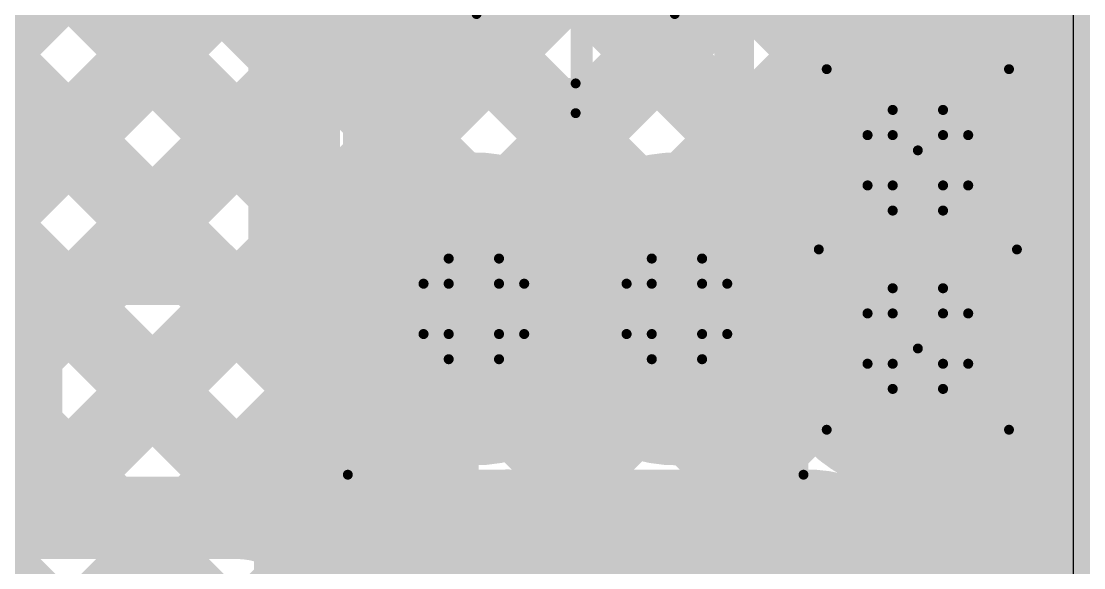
# Model space of a CAD drawing. Header units: millimetres. Extents: x 13 to 259, y -2 to 326.
# Drawn here: x 141.47 to 146.83, y 121.72 to 124.48 of the extents above; entities that cross this region are included whole.
import ezdxf

# ---------------------------------------------------------------- set-up
doc = ezdxf.new("R2010")
doc.units = ezdxf.units.MM
for name, color, linetype in [('BottomLayer', 5, 'Continuous'), ('BottomSolder', 6, 'Continuous'), ('ConnectLayer', 7, 'Continuous'), ('DrillDrawing', 1, 'Continuous'), ('Mechanical11', 56, 'Continuous'), ('Mechanical13', 56, 'Continuous'), ('Mechanical14', 56, 'Continuous'), ('Mechanical15', 56, 'Continuous'), ('Mechanical34', 56, 'Continuous'), ('Mechanical9', 56, 'Continuous'), ('MidLayer1', 16, 'Continuous'), ('MidLayer2', 76, 'Continuous'), ('MidLayer3', 90, 'Continuous'), ('MidLayer4', 156, 'Continuous'), ('MidLayer5', 130, 'Continuous'), ('MidLayer6', 216, 'Continuous'), ('MultiLayer', 9, 'Continuous'), ('TopLayer', 1, 'Continuous'), ('TopOverlay', 2, 'Continuous'), ('TopPaste', 8, 'Continuous'), ('TopSolder', 216, 'Continuous')]:
    doc.layers.add(name, color=color, linetype=linetype)

# ---------------------------------------------------------------- blocks, each defined once
blk = doc.blocks.new('WE_MAIA_2506_84')
at = {"layer": 'Mechanical11', "const_width": 0.1}
for points in [[(-1.25, 1), (1.25, 1)], [(-1.25, 1), (-1.25, -1)], [(1.25, 1), (1.25, -1)], [(-1.25, -1), (1.25, -1)]]:
    blk.add_lwpolyline(points, dxfattribs=at)
at = {"layer": 'Mechanical11', "const_width": 0.05}
for points in [[(-1.275, 1, 1), (-1.225, 1, 1)], [(-1.275, 1, 1), (-1.225, 1, 1)], [(1.225, 1, 1), (1.275, 1, 1)], [(1.225, 1, 1), (1.275, 1, 1)], [(-1.275, -1, 1), (-1.225, -1, 1)], [(-1.275, -1, 1), (-1.225, -1, 1)], [(1.225, -1, 1), (1.275, -1, 1)], [(1.225, -1, 1), (1.275, -1, 1)]]:
    blk.add_lwpolyline(points, format="xyb", close=True, dxfattribs=at)
at = {"layer": 'Mechanical13', "const_width": 0.1}
for points in [[(-1.35, 1.1), (-1.35, -1.1)], [(-1.35, 1.1), (1.35, 1.1)], [(1.35, 1.1), (1.35, -1.1)], [(-1.35, -1.1), (1.35, -1.1)]]:
    blk.add_lwpolyline(points, dxfattribs=at)
at = {"layer": 'Mechanical13', "const_width": 0.05}
for points in [[(-1.375, 1.1, 1), (-1.325, 1.1, 1)], [(-1.375, 1.1, 1), (-1.325, 1.1, 1)], [(1.325, 1.1, 1), (1.375, 1.1, 1)], [(1.325, 1.1, 1), (1.375, 1.1, 1)], [(-1.375, -1.1, 1), (-1.325, -1.1, 1)], [(-1.375, -1.1, 1), (-1.325, -1.1, 1)], [(1.325, -1.1, 1), (1.375, -1.1, 1)], [(1.325, -1.1, 1), (1.375, -1.1, 1)]]:
    blk.add_lwpolyline(points, format="xyb", close=True, dxfattribs=at)
at = {"layer": 'Mechanical15', "const_width": 0.1}
for points in [[(-1.6, 1.35), (1.6, 1.35)], [(-1.6, 1.35), (-1.6, -1.35)], [(1.6, 1.35), (1.6, -1.35)], [(0, 0.4), (0, -0.4)], [(-0.4, 0), (0.4, 0)], [(-1.6, -1.35), (1.6, -1.35)]]:
    blk.add_lwpolyline(points, dxfattribs=at)
at = {"layer": 'Mechanical15', "const_width": 0.05}
for points in [[(-1.625, 1.35, 1), (-1.575, 1.35, 1)], [(-1.625, 1.35, 1), (-1.575, 1.35, 1)], [(1.575, 1.35, 1), (1.625, 1.35, 1)], [(1.575, 1.35, 1), (1.625, 1.35, 1)], [(-0.025, 0.4, 1), (0.025, 0.4, 1)], [(-0.425, 0, 1), (-0.375, 0, 1)], [(0.375, 0, 1), (0.425, 0, 1)], [(-0.025, -0.4, 1), (0.025, -0.4, 1)], [(-1.625, -1.35, 1), (-1.575, -1.35, 1)], [(-1.625, -1.35, 1), (-1.575, -1.35, 1)], [(1.575, -1.35, 1), (1.625, -1.35, 1)], [(1.575, -1.35, 1), (1.625, -1.35, 1)]]:
    blk.add_lwpolyline(points, format="xyb", close=True, dxfattribs=at)
at = {"layer": 'TopLayer'}
for points in [[(-1.4, -1.15), (-0.55, -1.15), (-1.4, 1.15), (-0.55, 1.15)], [(0.55, -1.15), (1.4, -1.15), (0.55, 1.15), (1.4, 1.15)]]:
    blk.add_solid(points, dxfattribs=at)
at = {"layer": 'TopOverlay', "const_width": 0.2}
for points in [[(-0.3, 1), (0.3, 1)], [(-0.3, -1), (0.3, -1)]]:
    blk.add_lwpolyline(points, dxfattribs=at)
at = {"layer": 'TopOverlay', "const_width": 0.1}
for points in [[(-0.35, 1, 1), (-0.25, 1, 1)], [(0.25, 1, 1), (0.35, 1, 1)], [(-0.35, -1, 1), (-0.25, -1, 1)], [(0.25, -1, 1), (0.35, -1, 1)]]:
    blk.add_lwpolyline(points, format="xyb", close=True, dxfattribs=at)
at = {"layer": 'TopPaste'}
for points in [[(-1.4, -1.15), (-0.55, -1.15), (-1.4, 1.15), (-0.55, 1.15)], [(0.55, -1.15), (1.4, -1.15), (0.55, 1.15), (1.4, 1.15)]]:
    blk.add_solid(points, dxfattribs=at)
at = {"layer": 'TopSolder'}
for points in [[(-1.5016, -1.2516), (-0.4484, -1.2516), (-1.5016, 1.2516), (-0.4484, 1.2516)], [(0.4484, -1.2516), (1.5016, -1.2516), (0.4484, 1.2516), (1.5016, 1.2516)]]:
    blk.add_solid(points, dxfattribs=at)
blk = doc.blocks.new('CAPC3216X180N_111')
at = {"layer": 'Mechanical14', "const_width": 0.1}
for points in [[(1.6, 0.8), (-1.6, 0.8)], [(-1.6, -0.8), (-1.6, 0.8)], [(1.6, -0.8), (1.6, 0.8)], [(1.6, -0.8), (-1.6, -0.8)]]:
    blk.add_lwpolyline(points, dxfattribs=at)
at = {"layer": 'Mechanical14', "const_width": 0.05}
for points in [[(-1.625, 0.8, 1), (-1.575, 0.8, 1)], [(-1.625, 0.8, 1), (-1.575, 0.8, 1)], [(1.575, 0.8, 1), (1.625, 0.8, 1)], [(1.575, 0.8, 1), (1.625, 0.8, 1)], [(-1.625, -0.8, 1), (-1.575, -0.8, 1)], [(-1.625, -0.8, 1), (-1.575, -0.8, 1)], [(1.575, -0.8, 1), (1.625, -0.8, 1)], [(1.575, -0.8, 1), (1.625, -0.8, 1)]]:
    blk.add_lwpolyline(points, format="xyb", close=True, dxfattribs=at)
at = {"layer": 'Mechanical15', "const_width": 0.05}
for points in [[(2.325, 1.15), (-2.325, 1.15)], [(-2.325, -1.15), (-2.325, 1.15)], [(2.325, -1.15), (2.325, 1.15)], [(0, -0.5), (0, 0.5)], [(0.5, 0), (-0.5, 0)], [(2.325, -1.15), (-2.325, -1.15)]]:
    blk.add_lwpolyline(points, dxfattribs=at)
at = {"layer": 'Mechanical15'}
for points, const_width in [([(-2.3375, 1.15, 1), (-2.3125, 1.15, 1)], 0.025), ([(-2.3375, 1.15, 1), (-2.3125, 1.15, 1)], 0.025), ([(2.3125, 1.15, 1), (2.3375, 1.15, 1)], 0.025), ([(2.3125, 1.15, 1), (2.3375, 1.15, 1)], 0.025), ([(-0.0125, 0.5, 1), (0.0125, 0.5, 1)], 0.025), ([(0.35, 0, 1), (-0.35, 0, 1)], 0.05), ([(-0.5125, 0, 1), (-0.4875, 0, 1)], 0.025), ([(-0.3625, 0, 1), (-0.3375, 0, 1)], 0.025), ([(0.3375, 0, 1), (0.3625, 0, 1)], 0.025), ([(0.4875, 0, 1), (0.5125, 0, 1)], 0.025), ([(-0.0125, -0.5, 1), (0.0125, -0.5, 1)], 0.025), ([(-2.3375, -1.15, 1), (-2.3125, -1.15, 1)], 0.025), ([(-2.3375, -1.15, 1), (-2.3125, -1.15, 1)], 0.025), ([(2.3125, -1.15, 1), (2.3375, -1.15, 1)], 0.025), ([(2.3125, -1.15, 1), (2.3375, -1.15, 1)], 0.025)]:
    blk.add_lwpolyline(points, format="xyb", close=True, dxfattribs=dict(at, const_width=const_width))
at = {"layer": 'TopLayer'}
for points in [[(-0.925, -0.9), (-0.925, 0.9), (-2.075, -0.9), (-2.075, 0.9)], [(2.075, -0.9), (2.075, 0.9), (0.925, -0.9), (0.925, 0.9)]]:
    blk.add_solid(points, dxfattribs=at)
at = {"layer": 'TopOverlay', "const_width": 0.2}
for points in [[(0.55, 0.8), (-0.55, 0.8)], [(0.55, -0.8), (-0.55, -0.8)]]:
    blk.add_lwpolyline(points, dxfattribs=at)
at = {"layer": 'TopOverlay', "const_width": 0.1}
for points in [[(-0.6, 0.8, 1), (-0.5, 0.8, 1)], [(0.5, 0.8, 1), (0.6, 0.8, 1)], [(-0.6, -0.8, 1), (-0.5, -0.8, 1)], [(0.5, -0.8, 1), (0.6, -0.8, 1)]]:
    blk.add_lwpolyline(points, format="xyb", close=True, dxfattribs=at)
at = {"layer": 'TopPaste'}
for points in [[(-0.925, -0.9), (-0.925, 0.9), (-2.075, -0.9), (-2.075, 0.9)], [(2.075, -0.9), (2.075, 0.9), (0.925, -0.9), (0.925, 0.9)]]:
    blk.add_solid(points, dxfattribs=at)
at = {"layer": 'TopSolder'}
for points in [[(-0.8234, -1.0016), (-0.8234, 1.0016), (-2.1766, -1.0016), (-2.1766, 1.0016)], [(2.1766, -1.0016), (2.1766, 1.0016), (0.8234, -1.0016), (0.8234, 1.0016)]]:
    blk.add_solid(points, dxfattribs=at)
blk = doc.blocks.new('CAPC1005X55N_112')
at = {"layer": 'Mechanical14', "const_width": 0.1}
for points in [[(-0.5249, -0.2749), (-0.5249, 0.2751)], [(0.5251, 0.2751), (-0.5249, 0.2751)], [(0.5251, -0.2749), (0.5251, 0.2751)], [(0.5251, -0.2749), (-0.5249, -0.2749)]]:
    blk.add_lwpolyline(points, dxfattribs=at)
at = {"layer": 'Mechanical14', "const_width": 0.05}
for points in [[(-0.5499, 0.2751, 1), (-0.5, 0.2751, 1)], [(-0.5499, 0.2751, 1), (-0.5, 0.2751, 1)], [(0.5001, 0.2751, 1), (0.55, 0.2751, 1)], [(0.5001, 0.2751, 1), (0.55, 0.2751, 1)], [(-0.5499, -0.2749, 1), (-0.5, -0.2749, 1)], [(-0.5499, -0.2749, 1), (-0.5, -0.2749, 1)], [(0.5001, -0.2749, 1), (0.55, -0.2749, 1)], [(0.5001, -0.2749, 1), (0.55, -0.2749, 1)]]:
    blk.add_lwpolyline(points, format="xyb", close=True, dxfattribs=at)
at = {"layer": 'Mechanical15', "const_width": 0.05}
for points in [[(-0.91, -0.46), (-0.91, 0.46)], [(0.91, 0.46), (-0.91, 0.46)], [(0, -0.5), (0, 0.5)], [(0.91, -0.46), (0.91, 0.46)], [(0.5, 0), (-0.5, 0)], [(0.91, -0.46), (-0.91, -0.46)]]:
    blk.add_lwpolyline(points, dxfattribs=at)
at = {"layer": 'Mechanical15', "const_width": 0.025}
for points in [[(-0.9225, 0.46, 1), (-0.8975, 0.46, 1)], [(-0.9225, 0.46, 1), (-0.8975, 0.46, 1)], [(-0.0125, 0.5, 1), (0.0125, 0.5, 1)], [(0.8975, 0.46, 1), (0.9225, 0.46, 1)], [(0.8975, 0.46, 1), (0.9225, 0.46, 1)], [(-0.5125, 0, 1), (-0.4875, 0, 1)], [(0.4875, 0, 1), (0.5125, 0, 1)], [(-0.9225, -0.46, 1), (-0.8975, -0.46, 1)], [(-0.9225, -0.46, 1), (-0.8975, -0.46, 1)], [(-0.0125, -0.5, 1), (0.0125, -0.5, 1)], [(0.8975, -0.46, 1), (0.9225, -0.46, 1)], [(0.8975, -0.46, 1), (0.9225, -0.46, 1)]]:
    blk.add_lwpolyline(points, format="xyb", close=True, dxfattribs=at)
at = {"layer": 'TopLayer'}
for points in [[(-0.76, -0.31), (-0.14, -0.31), (-0.76, 0.31), (-0.14, 0.31)], [(0.14, -0.31), (0.76, -0.31), (0.14, 0.31), (0.76, 0.31)]]:
    blk.add_solid(points, dxfattribs=at)
at = {"layer": 'TopPaste'}
for points in [[(-0.76, -0.31), (-0.14, -0.31), (-0.76, 0.31), (-0.14, 0.31)], [(0.14, -0.31), (0.76, -0.31), (0.14, 0.31), (0.76, 0.31)]]:
    blk.add_solid(points, dxfattribs=at)
at = {"layer": 'TopSolder'}
for points in [[(-0.8616, -0.4116), (-0.0384, -0.4116), (-0.8616, 0.4116), (-0.0384, 0.4116)], [(0.0384, -0.4116), (0.8616, -0.4116), (0.0384, 0.4116), (0.8616, 0.4116)]]:
    blk.add_solid(points, dxfattribs=at)
blk = doc.blocks.new('SAMTEC_ASP_127797_01_185')
at = {"layer": 'Mechanical14', "const_width": 0.1}
for points in [[(-22.3266, 7.0866, -0.414214), (-22.0726, 7.3406)], [(-21.1074, 7.3406, -0.414214), (-20.8534, 7.0866)], [(-19.7866, 7.0866, -0.414214), (-19.5326, 7.3406)], [(-20.5994, 6.1722, -0.414214), (-20.8534, 6.4262)], [(-20.5994, 6.1722, -0.414214), (-20.8534, 6.4262)], [(-19.7866, 6.4262, -0.414214), (-20.0406, 6.1722)], [(-19.7866, 6.4262, -0.414214), (-20.0406, 6.1722)]]:
    blk.add_lwpolyline(points, format="xyb", dxfattribs=at)
for points in [[(-21.1074, 7.3406), (-22.0726, 7.3406)], [(-21.1074, 7.3406), (-22.0726, 7.3406)], [(-18.5674, 7.3406), (-19.5326, 7.3406)], [(-18.5674, 7.3406), (-19.5326, 7.3406)], [(-20.8534, 6.4262), (-20.8534, 7.0866)], [(-20.8534, 6.4262), (-20.8534, 7.0866)], [(-19.7866, 6.4262), (-19.7866, 7.0866)], [(-19.7866, 6.4262), (-19.7866, 7.0866)], [(-20.0406, 6.1722), (-20.5994, 6.1722)], [(-20.0406, 6.1722), (-20.5994, 6.1722)]]:
    blk.add_lwpolyline(points, dxfattribs=at)
at = {"layer": 'Mechanical14', "const_width": 0.05}
for points in [[(-22.0976, 7.3406, 1), (-22.0476, 7.3406, 1)], [(-22.0976, 7.3406, 1), (-22.0476, 7.3406, 1)], [(-22.0976, 7.3406, 1), (-22.0476, 7.3406, 1)], [(-21.1324, 7.3406, 1), (-21.0824, 7.3406, 1)], [(-21.1324, 7.3406, 1), (-21.0824, 7.3406, 1)], [(-21.1324, 7.3406, 1), (-21.0824, 7.3406, 1)], [(-19.5576, 7.3406, 1), (-19.5076, 7.3406, 1)], [(-19.5576, 7.3406, 1), (-19.5076, 7.3406, 1)], [(-19.5576, 7.3406, 1), (-19.5076, 7.3406, 1)], [(-20.8784, 7.0866, 1), (-20.8284, 7.0866, 1)], [(-20.8784, 7.0866, 1), (-20.8284, 7.0866, 1)], [(-20.8784, 7.0866, 1), (-20.8284, 7.0866, 1)], [(-19.8116, 7.0866, 1), (-19.7616, 7.0866, 1)], [(-19.8116, 7.0866, 1), (-19.7616, 7.0866, 1)], [(-19.8116, 7.0866, 1), (-19.7616, 7.0866, 1)], [(-20.8784, 6.4262, 1), (-20.8284, 6.4262, 1)], [(-20.8784, 6.4262, 1), (-20.8284, 6.4262, 1)], [(-20.8784, 6.4262, 1), (-20.8284, 6.4262, 1)], [(-20.8784, 6.4262, 1), (-20.8284, 6.4262, 1)], [(-19.8116, 6.4262, 1), (-19.7616, 6.4262, 1)], [(-19.8116, 6.4262, 1), (-19.7616, 6.4262, 1)], [(-19.8116, 6.4262, 1), (-19.7616, 6.4262, 1)], [(-19.8116, 6.4262, 1), (-19.7616, 6.4262, 1)], [(-20.6244, 6.1722, 1), (-20.5744, 6.1722, 1)], [(-20.6244, 6.1722, 1), (-20.5744, 6.1722, 1)], [(-20.6244, 6.1722, 1), (-20.5744, 6.1722, 1)], [(-20.6244, 6.1722, 1), (-20.5744, 6.1722, 1)], [(-20.0656, 6.1722, 1), (-20.0156, 6.1722, 1)], [(-20.0656, 6.1722, 1), (-20.0156, 6.1722, 1)], [(-20.0656, 6.1722, 1), (-20.0156, 6.1722, 1)], [(-20.0656, 6.1722, 1), (-20.0156, 6.1722, 1)]]:
    blk.add_lwpolyline(points, format="xyb", close=True, dxfattribs=at)
at = {"layer": 'TopOverlay', "const_width": 0.2}
for points in [[(-22.3266, 7.0866, -0.414214), (-22.0726, 7.3406)], [(-21.1074, 7.3406, -0.414214), (-20.8534, 7.0866)], [(-19.7866, 7.0866, -0.414214), (-19.5326, 7.3406)], [(-20.5994, 6.1722, -0.414214), (-20.8534, 6.4262)], [(-20.5994, 6.1722, -0.414214), (-20.8534, 6.4262)], [(-19.7866, 6.4262, -0.414214), (-20.0406, 6.1722)], [(-19.7866, 6.4262, -0.414214), (-20.0406, 6.1722)]]:
    blk.add_lwpolyline(points, format="xyb", dxfattribs=at)
for points in [[(-21.1074, 7.3406), (-22.0726, 7.3406)], [(-21.1074, 7.3406), (-22.0726, 7.3406)], [(-18.5674, 7.3406), (-19.5326, 7.3406)], [(-18.5674, 7.3406), (-19.5326, 7.3406)], [(-20.8534, 6.4262), (-20.8534, 7.0866)], [(-20.8534, 6.4262), (-20.8534, 7.0866)], [(-19.7866, 6.4262), (-19.7866, 7.0866)], [(-19.7866, 6.4262), (-19.7866, 7.0866)], [(-20.0406, 6.1722), (-20.5994, 6.1722)], [(-20.0406, 6.1722), (-20.5994, 6.1722)]]:
    blk.add_lwpolyline(points, dxfattribs=at)
at = {"layer": 'TopOverlay', "const_width": 0.1}
for points in [[(-22.1226, 7.3406, 1), (-22.0226, 7.3406, 1)], [(-22.1226, 7.3406, 1), (-22.0226, 7.3406, 1)], [(-22.1226, 7.3406, 1), (-22.0226, 7.3406, 1)], [(-21.1574, 7.3406, 1), (-21.0574, 7.3406, 1)], [(-21.1574, 7.3406, 1), (-21.0574, 7.3406, 1)], [(-21.1574, 7.3406, 1), (-21.0574, 7.3406, 1)], [(-19.5826, 7.3406, 1), (-19.4826, 7.3406, 1)], [(-19.5826, 7.3406, 1), (-19.4826, 7.3406, 1)], [(-19.5826, 7.3406, 1), (-19.4826, 7.3406, 1)], [(-20.9034, 7.0866, 1), (-20.8034, 7.0866, 1)], [(-20.9034, 7.0866, 1), (-20.8034, 7.0866, 1)], [(-20.9034, 7.0866, 1), (-20.8034, 7.0866, 1)], [(-19.8366, 7.0866, 1), (-19.7366, 7.0866, 1)], [(-19.8366, 7.0866, 1), (-19.7366, 7.0866, 1)], [(-19.8366, 7.0866, 1), (-19.7366, 7.0866, 1)], [(-20.9034, 6.4262, 1), (-20.8034, 6.4262, 1)], [(-20.9034, 6.4262, 1), (-20.8034, 6.4262, 1)], [(-20.9034, 6.4262, 1), (-20.8034, 6.4262, 1)], [(-20.9034, 6.4262, 1), (-20.8034, 6.4262, 1)], [(-19.8366, 6.4262, 1), (-19.7366, 6.4262, 1)], [(-19.8366, 6.4262, 1), (-19.7366, 6.4262, 1)], [(-19.8366, 6.4262, 1), (-19.7366, 6.4262, 1)], [(-19.8366, 6.4262, 1), (-19.7366, 6.4262, 1)], [(-20.6494, 6.1722, 1), (-20.5494, 6.1722, 1)], [(-20.6494, 6.1722, 1), (-20.5494, 6.1722, 1)], [(-20.6494, 6.1722, 1), (-20.5494, 6.1722, 1)], [(-20.6494, 6.1722, 1), (-20.5494, 6.1722, 1)], [(-20.0906, 6.1722, 1), (-19.9906, 6.1722, 1)], [(-20.0906, 6.1722, 1), (-19.9906, 6.1722, 1)], [(-20.0906, 6.1722, 1), (-19.9906, 6.1722, 1)], [(-20.0906, 6.1722, 1), (-19.9906, 6.1722, 1)]]:
    blk.add_lwpolyline(points, format="xyb", close=True, dxfattribs=at)

msp = doc.modelspace()

# ---------------------------------------------------------------- linework, layer by layer
at = {"layer": 'BottomLayer', "const_width": 0.25}
for points in [[(145.866, 123.775, 1), (146.116, 123.775, 1)], [(143.625, 123.025, 1), (143.875, 123.025, 1)], [(144.65, 123.025, 1), (144.9, 123.025, 1)], [(145.866, 122.875, 1), (146.116, 122.875, 1)]]:
    msp.add_lwpolyline(points, format="xyb", close=True, dxfattribs=at)
at = {"layer": 'BottomSolder', "const_width": 0.3516}
msp.add_lwpolyline([(145.8152, 122.875, 1), (146.1668, 122.875, 1)], format="xyb", close=True, dxfattribs=at)
at = {"layer": 'ConnectLayer', "const_width": 0.4}
for points in [[(146.9997, 90.0254), (146.9997, 136.36)], [(136.2914, 133.5401), (147.8533, 121.9782)], [(136.2914, 133.5401), (147.8533, 121.9782)], [(136.1406, 132.8424), (145.6364, 123.3465)], [(136.1406, 132.8424), (145.6364, 123.3465)], [(135.8661, 132.2683), (144.56, 123.5744)], [(135.8661, 132.2683), (144.56, 123.5744)], [(135.4952, 131.7907), (143.6756, 123.6103)], [(135.4952, 131.7907), (143.6756, 123.6103)], [(136.3244, 131.81), (144.56, 123.5744)], [(137.1729, 131.81), (145.6364, 123.3465)], [(138.0215, 131.81), (146.05, 123.7814)], [(135.0357, 131.4017), (143.1997, 123.2377)], [(135.0357, 131.4017), (143.1997, 123.2377)], [(134.4825, 131.1064), (143.6361, 121.9527)], [(134.4825, 131.1064), (143.6361, 121.9527)], [(138.9664, 121.1473), (148.0605, 130.2414)], [(140.69, 122.871), (148.0605, 130.2414)], [(139.0956, 120.428), (148.6533, 129.9857)], [(140.69, 122.0224), (148.6533, 129.9857)], [(133.3911, 129.6521), (143.3514, 119.6919)], [(133.3911, 129.6521), (143.3514, 119.6919)], [(139.8425, 122.0234), (146.05, 128.231)], [(139.1357, 119.6195), (147.5507, 128.0345)], [(140.69, 121.1739), (147.5507, 128.0345)], [(137.8643, 120.8937), (144.4324, 127.4618)], [(139.4183, 122.4477), (144.4324, 127.4618)], [(140.69, 123.7195), (144.4324, 127.4618)], [(140.2668, 121.5992), (146.05, 127.3824)], [(139.765, 126.6723), (142.8124, 123.625)], [(140.69, 126.5959), (143.6756, 123.6103)], [(140.6911, 121.1749), (146.05, 126.5339)], [(146.51, 124.0556), (146.51, 125.8908)], [(139.765, 125.8238), (143.035, 122.5538)], [(140.69, 125.7473), (143.1997, 123.2377)], [(142.525, 125.6093), (146.51, 121.6243)], [(143.2838, 124.6162), (144.3187, 125.6511)], [(143.371, 123.0064), (146.0247, 125.6601)], [(144.1945, 125.6369), (145.6078, 124.2236)], [(139.1364, 125.604), (143.3101, 121.4302)], [(139.1364, 125.604), (143.3101, 121.4302)], [(145.3179, 123.2562), (147.6382, 125.5765)], [(145.3179, 123.2562), (147.6382, 125.5765)], [(145.1278, 125.5521), (146.51, 124.1699)], [(143.3524, 123.8363), (144.9928, 125.4766)], [(143.485, 125.4979), (145.4555, 123.5273)], [(142.525, 125.375), (143.3524, 124.5476)], [(143.575, 122.3619), (146.51, 125.2969)], [(146.2925, 123.3822), (148.1956, 125.2853)], [(146.2925, 123.3822), (148.1956, 125.2853)], [(138.6856, 125.2062), (143.8309, 120.0609)], [(138.6856, 125.2062), (143.8309, 120.0609)], [(143.9461, 123.5815), (145.4944, 125.1298)], [(143.9461, 123.5815), (145.4944, 125.1298)], [(143.9461, 123.5815), (145.4944, 125.1298)], [(146.59, 118.2163), (146.59, 125.1317)], [(138.9332, 121.9626), (142.0642, 125.0936)], [(139.765, 124.9753), (143.035, 121.7053)], [(142.1442, 124.9922), (142.8124, 124.324)], [(146.5218, 125.0067), (147.5913, 123.9373)], [(146.5218, 125.0067), (147.5913, 123.9373)], [(140.69, 124.8988), (143.6361, 121.9527)], [(144.826, 123.6128), (145.9766, 124.7634)], [(144.826, 123.6128), (145.9766, 124.7634)], [(144.826, 123.6128), (145.9766, 124.7634)], [(145.9038, 124.7762), (149.9505, 120.7295)], [(145.9038, 124.7762), (149.9505, 120.7295)], [(145.9038, 124.7762), (146.05, 124.63)], [(146.05, 123.4621), (146.05, 124.7599)], [(139.7817, 121.9626), (142.4777, 124.6587)], [(143.3524, 123.025), (143.3524, 124.5476)], [(145.517, 120.0612), (149.8959, 124.44)], [(145.517, 120.0612), (149.8959, 124.44)], [(146.3239, 124.2622), (146.51, 124.4484)], [(146.3239, 124.2622), (146.51, 124.4484)], [(142.8124, 123.025), (142.8124, 124.324)], [(146.59, 124.1998), (151.36, 124.1998)], [(139.765, 124.1267), (141.9292, 121.9626)], [(140.6302, 121.9626), (142.8124, 124.1448)], [(140.69, 124.0503), (143.3101, 121.4302)], [(145.3179, 123.2562), (146.05, 123.9883)], [(143.3524, 123.9334), (146.3458, 120.94)], [(146.5784, 122.8197), (147.5447, 123.786)], [(146.5784, 122.8197), (147.5447, 123.786)], [(146.59, 123.5998), (151.36, 123.5998)], [(146.51, 120.94), (146.51, 123.4944)], [(143.575, 121.5134), (145.5039, 123.4422)], [(143.575, 121.5134), (145.5039, 123.4422)], [(146.4396, 123.3918), (146.51, 123.3214)], [(141.4787, 121.9626), (142.8124, 123.2963)], [(140.69, 123.2017), (143.8309, 120.0609)], [(143.8502, 120.94), (146.1067, 123.1965)], [(145.7434, 123.2395), (146.51, 122.4728)], [(146.0148, 121.4075), (147.7793, 123.172)], [(146.0148, 121.4075), (147.7793, 123.172)], [(143.3524, 123.0849), (145.4973, 120.94)], [(143.3524, 123.025), (143.575, 122.8024)], [(146.59, 122.9998), (151.36, 122.9998)], [(137.6993, 117.3346), (143.1936, 122.8289)], [(137.6993, 117.3346), (143.1936, 122.8289)], [(141.1153, 120.7507), (143.1936, 122.8289)], [(143.575, 121.1637), (143.575, 122.8024)], [(145.3245, 122.81), (145.4247, 122.7098)], [(145.3245, 122.81), (145.4247, 122.7098)], [(145.3245, 122.81), (145.4247, 122.7098)], [(144.6988, 120.94), (146.51, 122.7513)], [(142.3273, 121.9626), (142.9892, 122.6245)], [(142.9715, 122.6422), (143.035, 122.5787)], [(143.035, 121.7037), (143.035, 122.5787)], [(144.8831, 121.9729), (145.4838, 122.5736)], [(144.8831, 121.9729), (145.4838, 122.5736)], [(144.8831, 121.9729), (145.4838, 122.5736)], [(146.4626, 122.5204), (147.5354, 121.4475)], [(146.4626, 122.5204), (147.5354, 121.4475)], [(143.9627, 122.4747), (144.4625, 121.9748)], [(143.9627, 122.4747), (144.4625, 121.9748)], [(143.9627, 122.4747), (144.4625, 121.9748)], [(144.0558, 121.9941), (144.5439, 122.4822)], [(144.0558, 121.9941), (144.5439, 122.4822)], [(144.0558, 121.9941), (144.5439, 122.4822)], [(137.8188, 116.6056), (143.6558, 122.4426)], [(137.8188, 116.6056), (143.6558, 122.4426)], [(141.5396, 120.3264), (143.6558, 122.4426)], [(144.8465, 122.4394), (145.2872, 121.9987)], [(144.8465, 122.4394), (145.2872, 121.9987)], [(144.8465, 122.4394), (145.2872, 121.9987)], [(146.59, 122.3998), (151.36, 122.3998)], [(140.69, 122.3532), (143.3514, 119.6919)], [(145.7038, 121.945), (146.0464, 122.2876)], [(145.7038, 121.945), (146.0464, 122.2876)], [(145.7038, 121.945), (146.0464, 122.2876)], [(145.8258, 122.3086), (148.5511, 119.5833)], [(145.8258, 122.3086), (148.5511, 119.5833)], [(145.8258, 122.3086), (146.05, 122.0844)], [(146.05, 118.6673), (146.05, 122.288)], [(143.575, 122.0137), (144.6488, 120.94)], [(138.7804, 121.9626), (142.5524, 121.9626)], [(145.5473, 120.94), (146.51, 121.9028)], [(142.9353, 121.8035), (143.035, 121.7037)], [(142.976, 121.7628), (143.035, 121.8219)], [(146.59, 121.7998), (151.36, 121.7998)]]:
    msp.add_lwpolyline(points, dxfattribs=at)
at = {"layer": 'ConnectLayer'}
for points, const_width in [([(142.3777, 124.6587, 1), (142.5777, 124.6587, 1)], 0.2), ([(143.1838, 124.6162, 1), (143.3838, 124.6162, 1)], 0.2), ([(145.95, 124.63, 1), (146.15, 124.63, 1)], 0.2), ([(143.2524, 124.5476, 1), (143.4524, 124.5476, 1)], 0.2), ([(143.2524, 124.5476, 1), (143.4524, 124.5476, 1)], 0.2), ([(146.41, 124.4484, 1), (146.61, 124.4484, 1)], 0.2), ([(146.41, 124.4484, 1), (146.61, 124.4484, 1)], 0.2), ([(142.7124, 124.324, 1), (142.9124, 124.324, 1)], 0.2), ([(142.7124, 124.324, 1), (142.9124, 124.324, 1)], 0.2), ([(145.5078, 124.2236, 1), (145.7078, 124.2236, 1)], 0.2), ([(146.2239, 124.2622, 1), (146.4239, 124.2622, 1)], 0.2), ([(146.2239, 124.2622, 1), (146.4239, 124.2622, 1)], 0.2), ([(146.41, 124.1699, 1), (146.61, 124.1699, 1)], 0.2), ([(146.49, 124.1998, 1), (146.69, 124.1998, 1)], 0.2), ([(142.7124, 124.1448, 1), (142.9124, 124.1448, 1)], 0.2), ([(146.41, 124.0556, 1), (146.61, 124.0556, 1)], 0.2), ([(146.41, 124.0556, 1), (146.61, 124.0556, 1)], 0.2), ([(145.95, 123.9883, 1), (146.15, 123.9883, 1)], 0.2), ([(143.2524, 123.9334, 1), (143.4524, 123.9334, 1)], 0.2), ([(143.2524, 123.8363, 1), (143.4524, 123.8363, 1)], 0.2), ([(145.935, 123.7988, 1), (146.135, 123.7988, 1)], 0.2), ([(145.935, 123.7512, 1), (146.135, 123.7512, 1)], 0.2), ([(145.95, 123.7814, 1), (146.15, 123.7814, 1)], 0.2), ([(142.7124, 123.625, 1), (142.9124, 123.625, 1)], 0.2), ([(143.5756, 123.6103, 1), (143.7756, 123.6103, 1)], 0.2), ([(143.5756, 123.6103, 1), (143.7756, 123.6103, 1)], 0.2), ([(143.5756, 123.6103, 1), (143.7756, 123.6103, 1)], 0.2), ([(143.8461, 123.5815, 1), (144.0461, 123.5815, 1)], 0.2), ([(143.8461, 123.5815, 1), (144.0461, 123.5815, 1)], 0.2), ([(143.8461, 123.5815, 1), (144.0461, 123.5815, 1)], 0.2), ([(144.46, 123.5744, 1), (144.66, 123.5744, 1)], 0.2), ([(144.46, 123.5744, 1), (144.66, 123.5744, 1)], 0.2), ([(144.46, 123.5744, 1), (144.66, 123.5744, 1)], 0.2), ([(144.726, 123.6128, 1), (144.926, 123.6128, 1)], 0.2), ([(144.726, 123.6128, 1), (144.926, 123.6128, 1)], 0.2), ([(144.726, 123.6128, 1), (144.926, 123.6128, 1)], 0.2), ([(146.49, 123.5998, 1), (146.69, 123.5998, 1)], 0.2), ([(145.3555, 123.5273, 1), (145.5555, 123.5273, 1)], 0.2), ([(146.581, 122.875, 1), (145.401, 122.875, 1)], 0.4), ([(146.581, 122.875, 1), (145.401, 122.875, 1)], 0.4), ([(145.95, 123.4621, 1), (146.15, 123.4621, 1)], 0.2), ([(145.95, 123.4621, 1), (146.15, 123.4621, 1)], 0.2), ([(146.41, 123.4944, 1), (146.61, 123.4944, 1)], 0.2), ([(146.41, 123.4944, 1), (146.61, 123.4944, 1)], 0.2), ([(145.4039, 123.4422, 1), (145.6039, 123.4422, 1)], 0.2), ([(145.4039, 123.4422, 1), (145.6039, 123.4422, 1)], 0.2), ([(146.1925, 123.3822, 1), (146.3925, 123.3822, 1)], 0.2), ([(146.1925, 123.3822, 1), (146.3925, 123.3822, 1)], 0.2), ([(146.3396, 123.3918, 1), (146.5396, 123.3918, 1)], 0.2), ([(144.1625, 123.3173, 1), (144.3625, 123.3173, 1)], 0.2), ([(144.1625, 123.3173, 1), (144.3625, 123.3173, 1)], 0.2), ([(144.1625, 123.3173, 1), (144.3625, 123.3173, 1)], 0.2), ([(144.1625, 123.3173, 1), (144.3625, 123.3173, 1)], 0.2), ([(144.1625, 123.3173, 1), (144.3625, 123.3173, 1)], 0.2), ([(144.1625, 123.3173, 1), (144.3625, 123.3173, 1)], 0.2), ([(145.5364, 123.3465, 1), (145.7364, 123.3465, 1)], 0.2), ([(145.5364, 123.3465, 1), (145.7364, 123.3465, 1)], 0.2), ([(145.5364, 123.3465, 1), (145.7364, 123.3465, 1)], 0.2), ([(146.41, 123.3214, 1), (146.61, 123.3214, 1)], 0.2), ([(142.7124, 123.2963, 1), (142.9124, 123.2963, 1)], 0.2), ([(145.2179, 123.2562, 1), (145.4179, 123.2562, 1)], 0.2), ([(145.2179, 123.2562, 1), (145.4179, 123.2562, 1)], 0.2), ([(145.2179, 123.2562, 1), (145.4179, 123.2562, 1)], 0.2), ([(143.0997, 123.2377, 1), (143.2997, 123.2377, 1)], 0.2), ([(143.0997, 123.2377, 1), (143.2997, 123.2377, 1)], 0.2), ([(143.0997, 123.2377, 1), (143.2997, 123.2377, 1)], 0.2), ([(145.6434, 123.2395, 1), (145.8434, 123.2395, 1)], 0.2), ([(146.0067, 123.1965, 1), (146.2067, 123.1965, 1)], 0.2), ([(143.2524, 123.0849, 1), (143.4524, 123.0849, 1)], 0.2), ([(142.7124, 123.025, 1), (142.9124, 123.025, 1)], 0.2), ([(142.7124, 123.025, 1), (142.9124, 123.025, 1)], 0.2), ([(142.7124, 123.025, 1), (142.9124, 123.025, 1)], 0.2), ([(143.2524, 123.025, 1), (143.4524, 123.025, 1)], 0.2), ([(143.2524, 123.025, 1), (143.4524, 123.025, 1)], 0.2), ([(143.271, 123.0064, 1), (143.471, 123.0064, 1)], 0.2), ([(145.265, 123.025, 1), (145.465, 123.025, 1)], 0.2), ([(145.265, 123.025, 1), (145.465, 123.025, 1)], 0.2), ([(145.265, 123.025, 1), (145.465, 123.025, 1)], 0.2), ([(145.265, 123.025, 1), (145.465, 123.025, 1)], 0.2), ([(145.265, 123.025, 1), (145.465, 123.025, 1)], 0.2), ([(145.265, 123.025, 1), (145.465, 123.025, 1)], 0.2), ([(146.49, 122.9998, 1), (146.69, 122.9998, 1)], 0.2), ([(145.301, 122.875, 1), (145.501, 122.875, 1)], 0.2), ([(145.301, 122.875, 1), (145.501, 122.875, 1)], 0.2), ([(146.481, 122.875, 1), (146.681, 122.875, 1)], 0.2), ([(146.481, 122.875, 1), (146.681, 122.875, 1)], 0.2), ([(143.0936, 122.8289, 1), (143.2936, 122.8289, 1)], 0.2), ([(143.0936, 122.8289, 1), (143.2936, 122.8289, 1)], 0.2), ([(143.0936, 122.8289, 1), (143.2936, 122.8289, 1)], 0.2), ([(146.4784, 122.8197, 1), (146.6784, 122.8197, 1)], 0.2), ([(146.4784, 122.8197, 1), (146.6784, 122.8197, 1)], 0.2), ([(143.475, 122.8024, 1), (143.675, 122.8024, 1)], 0.2), ([(143.475, 122.8024, 1), (143.675, 122.8024, 1)], 0.2), ([(145.2245, 122.81, 1), (145.4245, 122.81, 1)], 0.2), ([(145.2245, 122.81, 1), (145.4245, 122.81, 1)], 0.2), ([(145.2245, 122.81, 1), (145.4245, 122.81, 1)], 0.2), ([(144.1625, 122.7327, 1), (144.3625, 122.7327, 1)], 0.2), ([(144.1625, 122.7327, 1), (144.3625, 122.7327, 1)], 0.2), ([(144.1625, 122.7327, 1), (144.3625, 122.7327, 1)], 0.2), ([(144.1625, 122.7327, 1), (144.3625, 122.7327, 1)], 0.2), ([(144.1625, 122.7327, 1), (144.3625, 122.7327, 1)], 0.2), ([(144.1625, 122.7327, 1), (144.3625, 122.7327, 1)], 0.2), ([(146.41, 122.7513, 1), (146.61, 122.7513, 1)], 0.2), ([(145.3247, 122.7098, 1), (145.5247, 122.7098, 1)], 0.2), ([(145.3247, 122.7098, 1), (145.5247, 122.7098, 1)], 0.2), ([(145.3247, 122.7098, 1), (145.5247, 122.7098, 1)], 0.2), ([(142.8706, 122.6432, 1), (143.0706, 122.6432, 1)], 0.2), ([(142.8715, 122.6422, 1), (143.0715, 122.6422, 1)], 0.2), ([(142.8715, 122.6422, 1), (143.0715, 122.6422, 1)], 0.2), ([(142.8892, 122.6245, 1), (143.0892, 122.6245, 1)], 0.2), ([(142.935, 122.5787, 1), (143.135, 122.5787, 1)], 0.2), ([(142.935, 122.5787, 1), (143.135, 122.5787, 1)], 0.2), ([(142.935, 122.5538, 1), (143.135, 122.5538, 1)], 0.2), ([(145.3838, 122.5736, 1), (145.5838, 122.5736, 1)], 0.2), ([(145.3838, 122.5736, 1), (145.5838, 122.5736, 1)], 0.2), ([(145.3838, 122.5736, 1), (145.5838, 122.5736, 1)], 0.2), ([(146.3626, 122.5204, 1), (146.5626, 122.5204, 1)], 0.2), ([(146.3626, 122.5204, 1), (146.5626, 122.5204, 1)], 0.2), ([(143.8627, 122.4747, 1), (144.0627, 122.4747, 1)], 0.2), ([(143.8627, 122.4747, 1), (144.0627, 122.4747, 1)], 0.2), ([(143.8627, 122.4747, 1), (144.0627, 122.4747, 1)], 0.2), ([(144.4439, 122.4822, 1), (144.6439, 122.4822, 1)], 0.2), ([(144.4439, 122.4822, 1), (144.6439, 122.4822, 1)], 0.2), ([(144.4439, 122.4822, 1), (144.6439, 122.4822, 1)], 0.2), ([(146.41, 122.4728, 1), (146.61, 122.4728, 1)], 0.2), ([(143.5558, 122.4426, 1), (143.7558, 122.4426, 1)], 0.2), ([(143.5558, 122.4426, 1), (143.7558, 122.4426, 1)], 0.2), ([(143.5558, 122.4426, 1), (143.7558, 122.4426, 1)], 0.2), ([(144.7465, 122.4394, 1), (144.9465, 122.4394, 1)], 0.2), ([(144.7465, 122.4394, 1), (144.9465, 122.4394, 1)], 0.2), ([(144.7465, 122.4394, 1), (144.9465, 122.4394, 1)], 0.2), ([(146.49, 122.3998, 1), (146.69, 122.3998, 1)], 0.2), ([(143.475, 122.3619, 1), (143.675, 122.3619, 1)], 0.2), ([(145.7258, 122.3086, 1), (145.9258, 122.3086, 1)], 0.2), ([(145.7258, 122.3086, 1), (145.9258, 122.3086, 1)], 0.2), ([(145.7258, 122.3086, 1), (145.9258, 122.3086, 1)], 0.2), ([(145.9464, 122.2876, 1), (146.1464, 122.2876, 1)], 0.2), ([(145.9464, 122.2876, 1), (146.1464, 122.2876, 1)], 0.2), ([(145.9464, 122.2876, 1), (146.1464, 122.2876, 1)], 0.2), ([(145.95, 122.288, 1), (146.15, 122.288, 1)], 0.2), ([(145.95, 122.288, 1), (146.15, 122.288, 1)], 0.2), ([(145.95, 122.0844, 1), (146.15, 122.0844, 1)], 0.2), ([(143.475, 122.0137, 1), (143.675, 122.0137, 1)], 0.2), ([(141.3787, 121.9626, 1), (141.5787, 121.9626, 1)], 0.2), ([(141.8292, 121.9626, 1), (142.0292, 121.9626, 1)], 0.2), ([(142.2273, 121.9626, 1), (142.4273, 121.9626, 1)], 0.2), ([(142.4524, 121.9626, 1), (142.6524, 121.9626, 1)], 0.2), ([(142.4524, 121.9626, 1), (142.6524, 121.9626, 1)], 0.2), ([(142.4524, 121.9626, 1), (142.6524, 121.9626, 1)], 0.2), ([(143.9558, 121.9941, 1), (144.1558, 121.9941, 1)], 0.2), ([(143.9558, 121.9941, 1), (144.1558, 121.9941, 1)], 0.2), ([(143.9558, 121.9941, 1), (144.1558, 121.9941, 1)], 0.2), ([(144.3625, 121.9748, 1), (144.5625, 121.9748, 1)], 0.2), ([(144.3625, 121.9748, 1), (144.5625, 121.9748, 1)], 0.2), ([(144.3625, 121.9748, 1), (144.5625, 121.9748, 1)], 0.2), ([(144.7831, 121.9729, 1), (144.9831, 121.9729, 1)], 0.2), ([(144.7831, 121.9729, 1), (144.9831, 121.9729, 1)], 0.2), ([(144.7831, 121.9729, 1), (144.9831, 121.9729, 1)], 0.2), ([(145.1872, 121.9987, 1), (145.3872, 121.9987, 1)], 0.2), ([(145.1872, 121.9987, 1), (145.3872, 121.9987, 1)], 0.2), ([(145.1872, 121.9987, 1), (145.3872, 121.9987, 1)], 0.2), ([(143.5361, 121.9527, 1), (143.7361, 121.9527, 1)], 0.2), ([(143.5361, 121.9527, 1), (143.7361, 121.9527, 1)], 0.2), ([(143.5361, 121.9527, 1), (143.7361, 121.9527, 1)], 0.2), ([(145.6038, 121.945, 1), (145.8038, 121.945, 1)], 0.2), ([(145.6038, 121.945, 1), (145.8038, 121.945, 1)], 0.2), ([(145.6038, 121.945, 1), (145.8038, 121.945, 1)], 0.2), ([(144.1865, 121.8708, 1), (144.3865, 121.8708, 1)], 0.2), ([(144.1865, 121.8708, 1), (144.3865, 121.8708, 1)], 0.2), ([(144.1865, 121.8708, 1), (144.3865, 121.8708, 1)], 0.2), ([(144.1865, 121.8708, 1), (144.3865, 121.8708, 1)], 0.2), ([(144.1865, 121.8708, 1), (144.3865, 121.8708, 1)], 0.2), ([(144.1865, 121.8708, 1), (144.3865, 121.8708, 1)], 0.2), ([(144.9462, 121.8773, 1), (145.1462, 121.8773, 1)], 0.2), ([(144.9462, 121.8773, 1), (145.1462, 121.8773, 1)], 0.2), ([(144.9462, 121.8773, 1), (145.1462, 121.8773, 1)], 0.2), ([(144.9462, 121.8773, 1), (145.1462, 121.8773, 1)], 0.2), ([(144.9462, 121.8773, 1), (145.1462, 121.8773, 1)], 0.2), ([(144.9462, 121.8773, 1), (145.1462, 121.8773, 1)], 0.2), ([(146.41, 121.9028, 1), (146.61, 121.9028, 1)], 0.2), ([(142.8343, 121.8044, 1), (143.0343, 121.8044, 1)], 0.2), ([(142.8353, 121.8035, 1), (143.0353, 121.8035, 1)], 0.2), ([(142.8353, 121.8035, 1), (143.0353, 121.8035, 1)], 0.2), ([(142.935, 121.8219, 1), (143.135, 121.8219, 1)], 0.2), ([(146.49, 121.7998, 1), (146.69, 121.7998, 1)], 0.2), ([(142.876, 121.7628, 1), (143.076, 121.7628, 1)], 0.2), ([(142.935, 121.7053, 1), (143.135, 121.7053, 1)], 0.2), ([(142.935, 121.7037, 1), (143.135, 121.7037, 1)], 0.2), ([(142.935, 121.7037, 1), (143.135, 121.7037, 1)], 0.2), ([(146.41, 121.6243, 1), (146.61, 121.6243, 1)], 0.2)]:
    msp.add_lwpolyline(points, format="xyb", close=True, dxfattribs=dict(at, const_width=const_width))
at = {"layer": 'ConnectLayer', "const_width": 0.4}
for points in [[(146.51, 123.4944, -3.952307), (146.51, 124.0556)], [(146.035, 123.7512, -3.952305), (146.035, 123.7988)], [(144.2625, 122.7327, -3.771728), (144.2625, 123.3173)], [(144.2625, 122.7327, -3.771728), (144.2625, 123.3173)], [(144.2625, 122.7327, -3.771728), (144.2625, 123.3173)], [(144.2625, 123.3173, -0.76942), (145.365, 123.025)], [(144.2625, 123.3173, -0.76942), (145.365, 123.025)], [(144.2625, 123.3173, -0.76942), (145.365, 123.025)], [(146.05, 122.288, -1.105545), (146.05, 123.4621)], [(142.9706, 122.6432, -0.198912), (142.8124, 123.025)], [(142.9715, 122.6422, -0.199574), (142.8124, 123.025)], [(145.365, 123.025, -0.76942), (144.2625, 122.7327)], [(145.365, 123.025, -0.76942), (144.2625, 122.7327)], [(145.365, 123.025, -0.76942), (144.2625, 122.7327)], [(144.2838, 120.9768, -2.181494), (144.2865, 121.8708)], [(144.2838, 120.9768, -2.181494), (144.2865, 121.8708)], [(144.2838, 120.9768, -2.181494), (144.2865, 121.8708)], [(145.0462, 121.8773, -0.636758), (146.015, 121.425)], [(145.0462, 121.8773, -0.636758), (146.015, 121.425)], [(145.0462, 121.8773, -0.636758), (146.015, 121.425)], [(142.5524, 121.9626, -0.198912), (142.9343, 121.8044)], [(142.5524, 121.9626, -0.199574), (142.9353, 121.8035)], [(144.2865, 121.8708, -0.364724), (145.0462, 121.8773)], [(144.2865, 121.8708, -0.364724), (145.0462, 121.8773)], [(144.2865, 121.8708, -0.364724), (145.0462, 121.8773)]]:
    msp.add_lwpolyline(points, format="xyb", dxfattribs=at)
at = {"layer": 'DrillDrawing', "const_width": 0.0508}
for points in [[(145.864, 123.902), (145.864, 124.029)], [(145.864, 124.029), (146.118, 124.029)], [(146.118, 123.902), (146.118, 124.029)], [(145.737, 123.648), (145.737, 123.902)], [(145.737, 123.902), (145.864, 123.902)], [(146.118, 123.902), (146.245, 123.902)], [(146.245, 123.648), (146.245, 123.902)], [(145.737, 123.648), (145.864, 123.648)], [(145.864, 123.521), (145.864, 123.648)], [(146.118, 123.648), (146.245, 123.648)], [(146.118, 123.521), (146.118, 123.648)], [(145.864, 123.521), (146.118, 123.521)], [(143.623, 123.152), (143.623, 123.279)], [(143.623, 123.279), (143.877, 123.279)], [(143.877, 123.152), (143.877, 123.279)], [(144.648, 123.152), (144.648, 123.279)], [(144.648, 123.279), (144.902, 123.279)], [(144.902, 123.152), (144.902, 123.279)], [(143.496, 122.898), (143.496, 123.152)], [(143.496, 123.152), (143.623, 123.152)], [(143.877, 123.152), (144.004, 123.152)], [(144.004, 122.898), (144.004, 123.152)], [(144.521, 122.898), (144.521, 123.152)], [(144.521, 123.152), (144.648, 123.152)], [(144.902, 123.152), (145.029, 123.152)], [(145.029, 122.898), (145.029, 123.152)], [(145.864, 123.002), (145.864, 123.129)], [(145.864, 123.129), (146.118, 123.129)], [(146.118, 123.002), (146.118, 123.129)], [(145.737, 122.748), (145.737, 123.002)], [(145.737, 123.002), (145.864, 123.002)], [(146.118, 123.002), (146.245, 123.002)], [(146.245, 122.748), (146.245, 123.002)], [(143.496, 122.898), (143.623, 122.898)], [(143.623, 122.771), (143.623, 122.898)], [(143.877, 122.898), (144.004, 122.898)], [(143.877, 122.771), (143.877, 122.898)], [(144.521, 122.898), (144.648, 122.898)], [(144.648, 122.771), (144.648, 122.898)], [(144.902, 122.898), (145.029, 122.898)], [(144.902, 122.771), (144.902, 122.898)], [(143.623, 122.771), (143.877, 122.771)], [(144.648, 122.771), (144.902, 122.771)], [(145.737, 122.748), (145.864, 122.748)], [(145.864, 122.621), (145.864, 122.748)], [(146.118, 122.748), (146.245, 122.748)], [(146.118, 122.621), (146.118, 122.748)], [(145.864, 122.621), (146.118, 122.621)]]:
    msp.add_lwpolyline(points, dxfattribs=at)
at = {"layer": 'DrillDrawing', "const_width": 0.0254}
for points in [[(145.8513, 124.029, 1), (145.8767, 124.029, 1)], [(145.8513, 124.029, 1), (145.8767, 124.029, 1)], [(146.1053, 124.029, 1), (146.1307, 124.029, 1)], [(146.1053, 124.029, 1), (146.1307, 124.029, 1)], [(145.7243, 123.902, 1), (145.7497, 123.902, 1)], [(145.7243, 123.902, 1), (145.7497, 123.902, 1)], [(145.8513, 123.902, 1), (145.8767, 123.902, 1)], [(145.8513, 123.902, 1), (145.8767, 123.902, 1)], [(146.1053, 123.902, 1), (146.1307, 123.902, 1)], [(146.1053, 123.902, 1), (146.1307, 123.902, 1)], [(146.2323, 123.902, 1), (146.2577, 123.902, 1)], [(146.2323, 123.902, 1), (146.2577, 123.902, 1)], [(145.7243, 123.648, 1), (145.7497, 123.648, 1)], [(145.7243, 123.648, 1), (145.7497, 123.648, 1)], [(145.8513, 123.648, 1), (145.8767, 123.648, 1)], [(145.8513, 123.648, 1), (145.8767, 123.648, 1)], [(146.1053, 123.648, 1), (146.1307, 123.648, 1)], [(146.1053, 123.648, 1), (146.1307, 123.648, 1)], [(146.2323, 123.648, 1), (146.2577, 123.648, 1)], [(146.2323, 123.648, 1), (146.2577, 123.648, 1)], [(145.8513, 123.521, 1), (145.8767, 123.521, 1)], [(145.8513, 123.521, 1), (145.8767, 123.521, 1)], [(146.1053, 123.521, 1), (146.1307, 123.521, 1)], [(146.1053, 123.521, 1), (146.1307, 123.521, 1)], [(143.6103, 123.279, 1), (143.6357, 123.279, 1)], [(143.6103, 123.279, 1), (143.6357, 123.279, 1)], [(143.8643, 123.279, 1), (143.8897, 123.279, 1)], [(143.8643, 123.279, 1), (143.8897, 123.279, 1)], [(144.6353, 123.279, 1), (144.6607, 123.279, 1)], [(144.6353, 123.279, 1), (144.6607, 123.279, 1)], [(144.8893, 123.279, 1), (144.9147, 123.279, 1)], [(144.8893, 123.279, 1), (144.9147, 123.279, 1)], [(143.4833, 123.152, 1), (143.5087, 123.152, 1)], [(143.4833, 123.152, 1), (143.5087, 123.152, 1)], [(143.6103, 123.152, 1), (143.6357, 123.152, 1)], [(143.6103, 123.152, 1), (143.6357, 123.152, 1)], [(143.8643, 123.152, 1), (143.8897, 123.152, 1)], [(143.8643, 123.152, 1), (143.8897, 123.152, 1)], [(143.9913, 123.152, 1), (144.0167, 123.152, 1)], [(143.9913, 123.152, 1), (144.0167, 123.152, 1)], [(144.5083, 123.152, 1), (144.5337, 123.152, 1)], [(144.5083, 123.152, 1), (144.5337, 123.152, 1)], [(144.6353, 123.152, 1), (144.6607, 123.152, 1)], [(144.6353, 123.152, 1), (144.6607, 123.152, 1)], [(144.8893, 123.152, 1), (144.9147, 123.152, 1)], [(144.8893, 123.152, 1), (144.9147, 123.152, 1)], [(145.0163, 123.152, 1), (145.0417, 123.152, 1)], [(145.0163, 123.152, 1), (145.0417, 123.152, 1)], [(145.8513, 123.129, 1), (145.8767, 123.129, 1)], [(145.8513, 123.129, 1), (145.8767, 123.129, 1)], [(146.1053, 123.129, 1), (146.1307, 123.129, 1)], [(146.1053, 123.129, 1), (146.1307, 123.129, 1)], [(145.7243, 123.002, 1), (145.7497, 123.002, 1)], [(145.7243, 123.002, 1), (145.7497, 123.002, 1)], [(145.8513, 123.002, 1), (145.8767, 123.002, 1)], [(145.8513, 123.002, 1), (145.8767, 123.002, 1)], [(146.1053, 123.002, 1), (146.1307, 123.002, 1)], [(146.1053, 123.002, 1), (146.1307, 123.002, 1)], [(146.2323, 123.002, 1), (146.2577, 123.002, 1)], [(146.2323, 123.002, 1), (146.2577, 123.002, 1)], [(143.4833, 122.898, 1), (143.5087, 122.898, 1)], [(143.4833, 122.898, 1), (143.5087, 122.898, 1)], [(143.6103, 122.898, 1), (143.6357, 122.898, 1)], [(143.6103, 122.898, 1), (143.6357, 122.898, 1)], [(143.8643, 122.898, 1), (143.8897, 122.898, 1)], [(143.8643, 122.898, 1), (143.8897, 122.898, 1)], [(143.9913, 122.898, 1), (144.0167, 122.898, 1)], [(143.9913, 122.898, 1), (144.0167, 122.898, 1)], [(144.5083, 122.898, 1), (144.5337, 122.898, 1)], [(144.5083, 122.898, 1), (144.5337, 122.898, 1)], [(144.6353, 122.898, 1), (144.6607, 122.898, 1)], [(144.6353, 122.898, 1), (144.6607, 122.898, 1)], [(144.8893, 122.898, 1), (144.9147, 122.898, 1)], [(144.8893, 122.898, 1), (144.9147, 122.898, 1)], [(145.0163, 122.898, 1), (145.0417, 122.898, 1)], [(145.0163, 122.898, 1), (145.0417, 122.898, 1)], [(143.6103, 122.771, 1), (143.6357, 122.771, 1)], [(143.6103, 122.771, 1), (143.6357, 122.771, 1)], [(143.8643, 122.771, 1), (143.8897, 122.771, 1)], [(143.8643, 122.771, 1), (143.8897, 122.771, 1)], [(144.6353, 122.771, 1), (144.6607, 122.771, 1)], [(144.6353, 122.771, 1), (144.6607, 122.771, 1)], [(144.8893, 122.771, 1), (144.9147, 122.771, 1)], [(144.8893, 122.771, 1), (144.9147, 122.771, 1)], [(145.7243, 122.748, 1), (145.7497, 122.748, 1)], [(145.7243, 122.748, 1), (145.7497, 122.748, 1)], [(145.8513, 122.748, 1), (145.8767, 122.748, 1)], [(145.8513, 122.748, 1), (145.8767, 122.748, 1)], [(146.1053, 122.748, 1), (146.1307, 122.748, 1)], [(146.1053, 122.748, 1), (146.1307, 122.748, 1)], [(146.2323, 122.748, 1), (146.2577, 122.748, 1)], [(146.2323, 122.748, 1), (146.2577, 122.748, 1)], [(145.8513, 122.621, 1), (145.8767, 122.621, 1)], [(145.8513, 122.621, 1), (145.8767, 122.621, 1)], [(146.1053, 122.621, 1), (146.1307, 122.621, 1)], [(146.1053, 122.621, 1), (146.1307, 122.621, 1)]]:
    msp.add_lwpolyline(points, format="xyb", close=True, dxfattribs=at)
at = {"layer": 'Mechanical34', "const_width": 0.1}
msp.add_lwpolyline([(146.8, 72.8), (146.8, 131.8)], dxfattribs=at)
at = {"layer": 'Mechanical9', "const_width": 0.1}
for points in [[(146.3001, 103.9), (146.3001, 137.8)], [(144.3, 103.9), (144.3, 136.8)]]:
    msp.add_lwpolyline(points, dxfattribs=at)
at = {"layer": 'MidLayer1', "const_width": 0.25}
for points in [[(145.866, 123.775, 1), (146.116, 123.775, 1)], [(143.625, 123.025, 1), (143.875, 123.025, 1)], [(144.65, 123.025, 1), (144.9, 123.025, 1)], [(145.866, 122.875, 1), (146.116, 122.875, 1)]]:
    msp.add_lwpolyline(points, format="xyb", close=True, dxfattribs=at)
at = {"layer": 'MidLayer2', "const_width": 0.2}
msp.add_lwpolyline([(142.975, 117.375), (142.975, 124.5901)], dxfattribs=at)
at = {"layer": 'MidLayer2', "const_width": 0.25}
for points in [[(145.866, 123.775, 1), (146.116, 123.775, 1)], [(143.625, 123.025, 1), (143.875, 123.025, 1)], [(144.65, 123.025, 1), (144.9, 123.025, 1)], [(145.866, 122.875, 1), (146.116, 122.875, 1)]]:
    msp.add_lwpolyline(points, format="xyb", close=True, dxfattribs=at)
at = {"layer": 'MidLayer3', "const_width": 0.25}
for points in [[(145.866, 123.775, 1), (146.116, 123.775, 1)], [(143.625, 123.025, 1), (143.875, 123.025, 1)], [(144.65, 123.025, 1), (144.9, 123.025, 1)], [(145.866, 122.875, 1), (146.116, 122.875, 1)]]:
    msp.add_lwpolyline(points, format="xyb", close=True, dxfattribs=at)
at = {"layer": 'MidLayer4', "const_width": 0.25}
for points in [[(145.866, 123.775, 1), (146.116, 123.775, 1)], [(143.625, 123.025, 1), (143.875, 123.025, 1)], [(144.65, 123.025, 1), (144.9, 123.025, 1)], [(145.866, 122.875, 1), (146.116, 122.875, 1)]]:
    msp.add_lwpolyline(points, format="xyb", close=True, dxfattribs=at)
at = {"layer": 'MidLayer5', "const_width": 0.25}
for points in [[(145.866, 123.775, 1), (146.116, 123.775, 1)], [(143.625, 123.025, 1), (143.875, 123.025, 1)], [(144.65, 123.025, 1), (144.9, 123.025, 1)], [(145.866, 122.875, 1), (146.116, 122.875, 1)]]:
    msp.add_lwpolyline(points, format="xyb", close=True, dxfattribs=at)
at = {"layer": 'MidLayer6', "const_width": 0.25}
for points in [[(145.866, 123.775, 1), (146.116, 123.775, 1)], [(143.625, 123.025, 1), (143.875, 123.025, 1)], [(144.65, 123.025, 1), (144.9, 123.025, 1)], [(145.866, 122.875, 1), (146.116, 122.875, 1)]]:
    msp.add_lwpolyline(points, format="xyb", close=True, dxfattribs=at)
at = {"layer": 'MultiLayer', "const_width": 0.25}
for points in [[(145.866, 123.775, 1), (146.116, 123.775, 1)], [(143.625, 123.025, 1), (143.875, 123.025, 1)], [(144.65, 123.025, 1), (144.9, 123.025, 1)], [(145.866, 122.875, 1), (146.116, 122.875, 1)]]:
    msp.add_lwpolyline(points, format="xyb", close=True, dxfattribs=at)
at = {"layer": 'TopLayer'}
msp.add_line((146.775, 131.8), (146.7751, 72.8), dxfattribs=at)
at = {"layer": 'TopLayer', "const_width": 0.25}
for points in [[(145.866, 123.775, 1), (146.116, 123.775, 1)], [(143.625, 123.025, 1), (143.875, 123.025, 1)], [(144.65, 123.025, 1), (144.9, 123.025, 1)], [(145.866, 122.875, 1), (146.116, 122.875, 1)]]:
    msp.add_lwpolyline(points, format="xyb", close=True, dxfattribs=at)
at = {"layer": 'TopSolder', "const_width": 0.3516}
msp.add_lwpolyline([(145.8152, 122.875, 1), (146.1668, 122.875, 1)], format="xyb", close=True, dxfattribs=at)

# ---------------------------------------------------------------- block references
for name, p, rotation in [('SAMTEC_ASP_127797_01_185', (135.4, 102.2907), 270), ('CAPC3216X180N_111', (144.2638, 124.513), 270), ('CAPC1005X55N_112', (145.991, 123.325), 270), ('WE_MAIA_2506_84', (144.6702, 120.4476), 90)]:
    msp.add_blockref(name, p, dxfattribs=dict(rotation=rotation))

doc.saveas('drawing.dxf')
